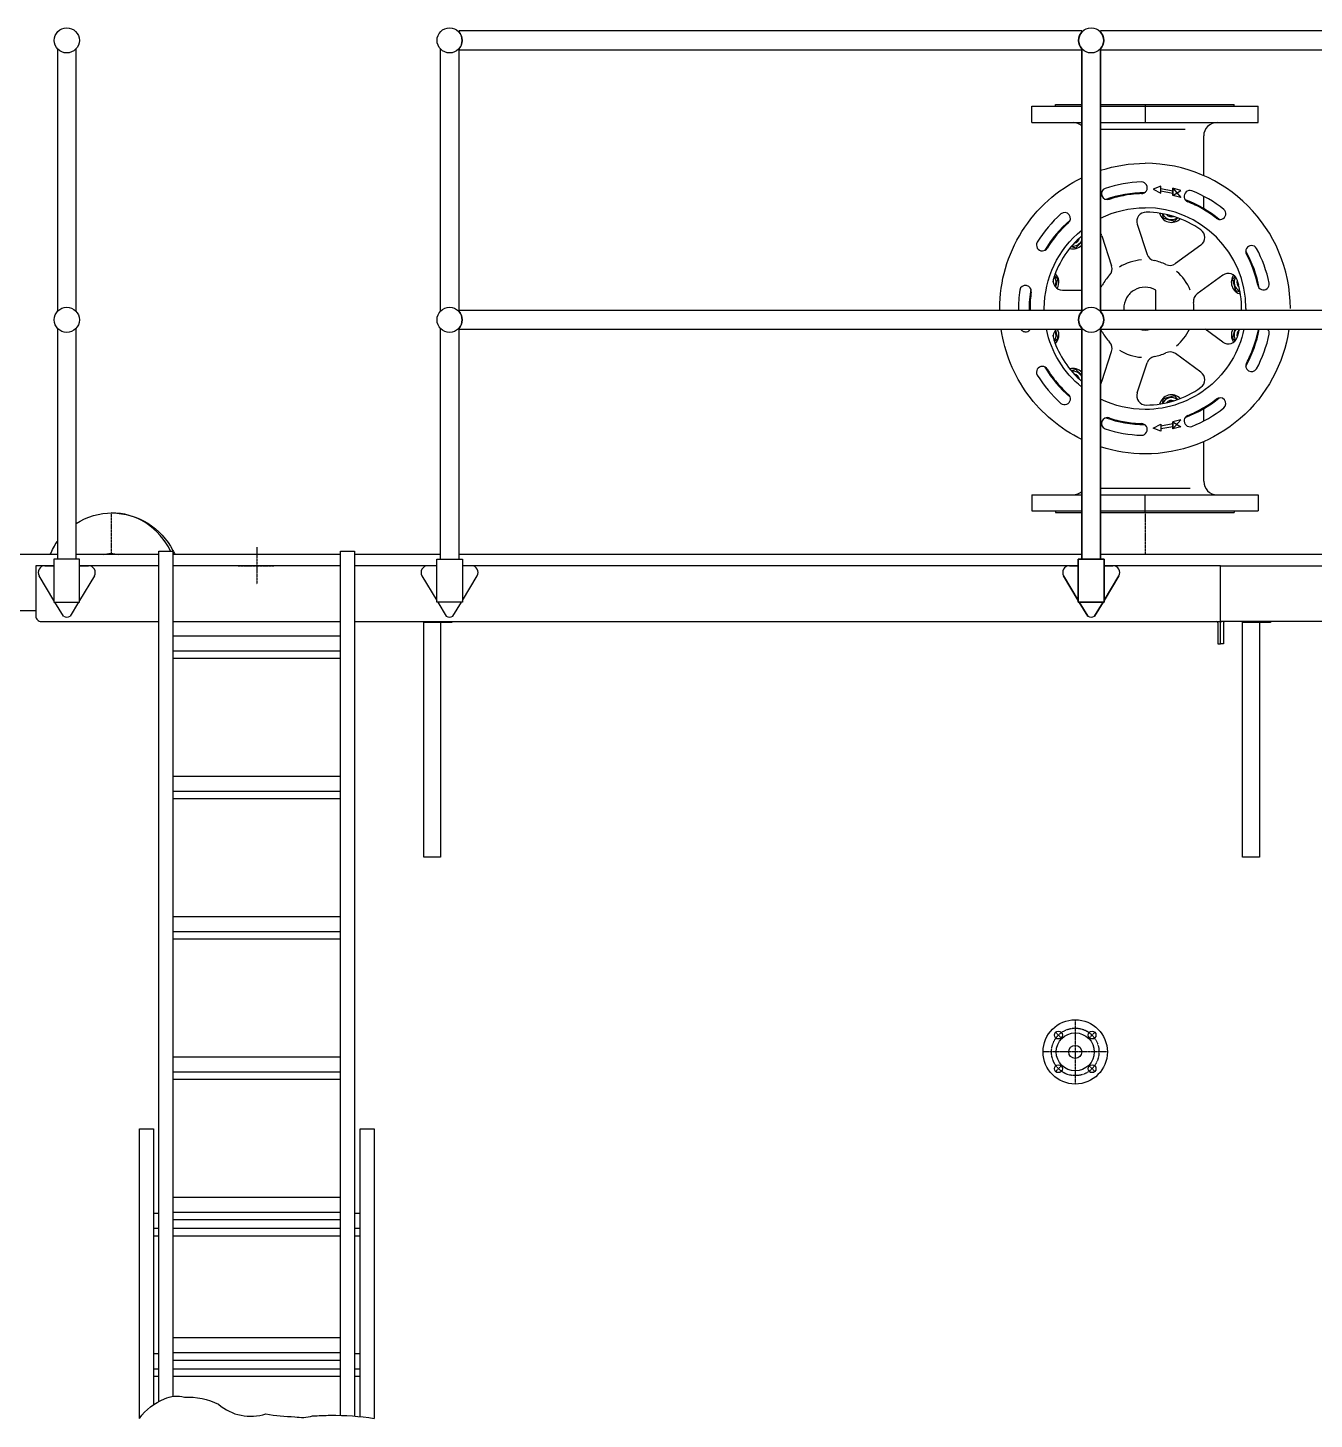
# Model space of a CAD drawing. Extents: x -9090 to 1625, y 0 to 4740.
# Drawn here: x -5449 to -3147, y 2208 to 4697 of the extents above; entities that cross this region are included whole.
import ezdxf

# ---------------------------------------------------------------- set-up
doc = ezdxf.new("R2010")
doc.units = 0
doc.linetypes.add('GESTRICHELT2', pattern=[0.375, 0.25, -0.125])
doc.linetypes.add('MITTE', pattern=[2, 1.25, -0.25, 0.25, -0.25])
for name, color, linetype in [('LOOS_L0', 5, 'CONTINUOUS'), ('LOOS_L1', 7, 'GESTRICHELT2'), ('LOOS_L2', 7, 'MITTE')]:
    doc.layers.add(name, color=color, linetype=linetype)

# ---------------------------------------------------------------- blocks, each defined once
blk = doc.blocks.new('LOOS_KESSEL_574A1')
at = {"layer": 'LOOS_L0'}
for p, q in [((-5396.4, 3755), (-7050, 3755)), ((-5214.5, 3755), (-5362.7, 3755)), ((-4889.5, 3755), (-5189.5, 3755)), ((-4711.4, 3755), (-4864.5, 3755)), ((-3563.4, 3755), (-4677.7, 3755)), ((-2415.4, 3755), (-3529.7, 3755))]:
    blk.add_line(p, q, dxfattribs=at)
for points in [[(-5362.7, 3810.6, -0.143154), (-5298.1, 3829.5)], [(-5193.7, 3761, 0.137812), (-5238, 3811.5, 0.148639), (-5300, 3829.5)], [(-5298.1, 3829.5, -0.135482), (-5234.7, 3810.9, -0.134658), (-5189.5, 3762.4)], [(-5409, 3755, -0.055447), (-5396.4, 3778.3)], [(-5189.5, 3762.4, -0.016146), (-5186, 3755)], [(-5314.5, 3755, -0.136558), (-5286.8, 3755)]]:
    blk.add_lwpolyline(points, format="xyb", dxfattribs=at)
for centre, radius in [((-3575, 2865), 57.5), ((-3605.1, 2895.1), 7), ((-3575, 2865), 34), ((-3544.9, 2895.1), 7), ((-3575, 2865), 11.7), ((-3605.1, 2834.9), 7), ((-3544.9, 2834.9), 7)]:
    blk.add_circle(centre, radius, dxfattribs=at)
at = {"layer": 'LOOS_L1'}
blk.add_line((-6900, 3655), (-5435, 3655), dxfattribs=at)
at = {"layer": 'LOOS_L2'}
for p, q in [((-5300, 3829.5), (-5300, 3755)), ((-3500, 3830), (-3400, 3830)), ((-3450, 3830), (-3450, 3755)), ((-3575, 2922.5), (-3575, 2807.5)), ((-3610, 2900), (-3600.1, 2890.1)), ((-3540, 2900), (-3549.9, 2890.1)), ((-3517.5, 2865), (-3632.5, 2865)), ((-3610, 2830), (-3600.1, 2839.9)), ((-3540, 2830), (-3549.9, 2839.9))]:
    blk.add_line(p, q, dxfattribs=at)
blk.add_circle((-3575, 2865), 42.5, dxfattribs=at)
blk = doc.blocks.new('LOOS_DAMPFVENTIL_120F1')
at = {"layer": 'LOOS_L0'}
for p, q in [((-3652.499975, 4557.033564), (-3563.351509, 4557.033564)), ((-3652.499975, 4528.033564), (-3652.499975, 4557.033564)), ((-3610.33933, 4560.033564), (-3563.351509, 4560.033564)), ((-3610.33933, 4557.033564), (-3610.33933, 4560.033564)), ((-3529.651509, 4560.033564), (-3290.33933, 4560.033564)), ((-3529.651509, 4557.033564), (-3247.499975, 4557.033564)), ((-3449.999975, 4560.033564), (-3449.999975, 4528.033564)), ((-3290.33933, 4557.033564), (-3290.33933, 4560.033564)), ((-3247.499975, 4528.033564), (-3247.499975, 4557.033564)), ((-3652.499975, 4528.033564), (-3563.351509, 4528.033564)), ((-3530.931616, 4516.043818), (-3378.060766, 4516.043818)), ((-3529.651509, 4528.033564), (-3247.499975, 4528.033564)), ((-3345.088598, 4432.927607), (-3345.088598, 4504.053584)), ((-3345.088598, 4374.032588), (-3345.088598, 4395.991572)), ((-3419.707006, 4364.99499), (-3417.462377, 4356.618037)), ((-3397.385961, 4351.238642), (-3391.253637, 4357.370966)), ((-3464.020727, 4345.88122), (-3446.542211, 4292.088252)), ((-3417.462377, 4356.618037), (-3397.385961, 4351.238642)), ((-3573.667455, 4304.004267), (-3563.351509, 4314.320043)), ((-3527.322973, 4325.312861), (-3509.844457, 4271.519892)), ((-3349.991186, 4308.830439), (-3395.749975, 4275.584834)), ((-3582.044409, 4306.248896), (-3573.667455, 4304.004267)), ((-3606.205053, 4247.647334), (-3612.337377, 4253.779658)), ((-3609.967504, 4233.60583), (-3606.205053, 4247.647334)), ((-3310.868139, 4254.982295), (-3356.627172, 4221.736689)), ((-3288.752905, 4252.689814), (-3293.794897, 4247.647334)), ((-3293.794897, 4247.647334), (-3288.415502, 4227.571162)), ((-3597.797094, 4228.313838), (-3563.351509, 4228.313838)), ((-3430.875952, 4191.849875), (-3430.875952, 4228.195185)), ((-3288.415502, 4227.571162), (-3280.038549, 4225.326533)), ((-3310.868139, 4135.084834), (-3342.61471, 4158.149875)), ((-3289.580034, 4158.149875), (-3293.794897, 4142.419795)), ((-3612.337377, 4136.28747), (-3606.205053, 4142.419795)), ((-3606.205053, 4142.419795), (-3609.967504, 4156.461298)), ((-3293.794897, 4142.419795), (-3288.752905, 4137.377802)), ((-3527.322973, 4064.754267), (-3509.844457, 4118.547236)), ((-3349.991186, 4081.236689), (-3395.749975, 4114.482295)), ((-3573.667455, 4086.062861), (-3582.044409, 4083.818232)), ((-3563.351509, 4075.747086), (-3573.667455, 4086.062861)), ((-3464.020727, 4044.186396), (-3446.542211, 4097.978877)), ((-3417.462377, 4033.449091), (-3419.707006, 4025.072138)), ((-3397.385961, 4038.828486), (-3417.462377, 4033.449091)), ((-3391.253637, 4032.696162), (-3397.385961, 4038.828486)), ((-3345.088598, 3994.075556), (-3345.088598, 4016.16833)), ((-3345.088598, 3886.013545), (-3345.088598, 3957.139521)), ((-3652.499975, 3862.034052), (-3563.351509, 3862.034052)), ((-3652.499975, 3862.034052), (-3652.499975, 3833.033564)), ((-3529.651509, 3874.023798), (-3369.068334, 3874.023798)), ((-3529.651509, 3862.034052), (-3247.499975, 3862.034052)), ((-3449.999975, 3830.033564), (-3449.999975, 3861.823603)), ((-3247.499975, 3862.034052), (-3247.499975, 3833.033564)), ((-3652.499975, 3833.033564), (-3563.351509, 3833.033564)), ((-3610.33933, 3833.033564), (-3610.33933, 3830.033564)), ((-3610.33933, 3830.033564), (-3563.351509, 3830.033564)), ((-3529.651509, 3833.033564), (-3247.499975, 3833.033564)), ((-3529.651509, 3830.033564), (-3290.33933, 3830.033564)), ((-3290.33933, 3833.033564), (-3290.33933, 3830.033564))]:
    blk.add_line(p, q, dxfattribs=at)
for points in [[(-3563.351509, 4522.317307, 0.1780944868), (-3578.890844, 4528.033564)], [(-3529.651509, 4442.532318, -0.0779972054), (-3449.999975, 4455.033564)], [(-3709.999975, 4195.033564, -0.1408809588), (-3670.308167, 4333.107098, -0.1408808443), (-3563.351509, 4429.023798)], [(-3529.651509, 4356.9677, -0.114781984), (-3449.999975, 4375.496943)], [(-3630.463354, 4195.033564, -0.2266847083), (-3563.351509, 4335.456001)], [(-3563.351509, 4325.248697, 0.1329736531), (-3613.561987, 4250.278681)], [(-3584.830297, 4302.854365, 0.1333227651), (-3573.302219, 4302.843817, 0.1333207665), (-3563.351509, 4308.664467)], [(-3581.297582, 4307.129267, 0.1632727405), (-3570.619728, 4309.201194, 0.163274645), (-3563.351509, 4317.293306)], [(-3527.322973, 4325.312861, 0.077798099), (-3529.651509, 4329.903174)], [(-3529.651509, 4233.008175, 0.0751657572), (-3526.638159, 4236.966181)], [(-3430.875707, 4228.195185, 0.1316210056), (-3450.013922, 4233.314464, 0.1316202599), (-3469.148441, 4228.181171, 0.1316201799), (-3483.154451, 4214.170033, 0.1316205866), (-3488.280859, 4195.033705)], [(-3277.389399, 4191.849875, 0.0804302695), (-3285.2031, 4246.478388)], [(-3674.262182, 4228.153681, 0.0401893517), (-3676.672261, 4191.849875)], [(-3654.491674, 4230.238154, 0.0464903278), (-3657.475516, 4191.849875)], [(-3709.980482, 4191.849875, -0.0030613258), (-3709.999975, 4195.033564)], [(-3655.919897, 4195.034052, 0.0038664306), (-3655.895281, 4191.849875)], [(-3630.435269, 4191.849875, -0.0044106943), (-3630.463354, 4195.033564)], [(-3488.280859, 4195.033705, 0.0208196145), (-3488.148241, 4191.849875)], [(-3362.69808, 4191.849875, 0.041053556), (-3363.350805, 4206.155634)], [(-3269.536596, 4195.033564, -0.0044106943), (-3269.564681, 4191.849875)], [(-3563.351509, 3961.04333, -0.1227792487), (-3659.932014, 4041.643411, -0.1227793941), (-3707.370512, 4158.149875)], [(-3672.713149, 4158.149875, 0.1481882434), (-3668.057814, 4154.314123, 0.1481981397), (-3662.056371, 4153.707636)], [(-3662.056371, 4153.707636, 0.2000795819), (-3655.399594, 4158.149875)], [(-3563.351509, 4054.611127, -0.173159181), (-3626.653943, 4158.149875)], [(-3608.138665, 4158.149875, 0.1544563502), (-3613.755359, 4149.827496, 0.15445128), (-3613.561987, 4139.788935)], [(-3610.790746, 4132.177607, 0.1613168259), (-3604.528151, 4144.514177, 0.1613140936), (-3606.868497, 4158.149875)], [(-3460.247754, 4158.149875, 0.1363372009), (-3439.752286, 4158.149875)], [(-3192.629438, 4158.149875, -0.1804795212), (-3279.691078, 3998.577769, -0.1804795296), (-3449.999975, 3935.033564)], [(-3273.346006, 4158.149875, -0.1722960736), (-3336.178018, 4054.992167, -0.1722960712), (-3449.999975, 4014.570185)], [(-3393.582983, 4128.333857, 0.1086364143), (-3370.808193, 4158.149875)], [(-3293.131298, 4158.149875, 0.140367177), (-3295.667602, 4146.304311, 0.1403712256), (-3291.548803, 4134.911982)], [(-3287.330111, 4158.149875, 0.1558964003), (-3290.810123, 4148.338368, 0.1558970326), (-3287.955541, 4138.327021)], [(-3285.203588, 4143.587763, 0.0218248061), (-3281.346139, 4158.149875)], [(-3245.822928, 4158.149875, 0.1495631465), (-3248.483618, 4152.67663)], [(-3227.934789, 4149.453974, 0.2301846204), (-3230.595479, 4158.149875)], [(-3613.562231, 4139.788935, 0.1329746191), (-3563.351509, 4064.818554)], [(-3526.638159, 4153.100947, 0.0751586857), (-3529.651509, 4157.05908)], [(-3563.351509, 4081.402661, 0.1333330893), (-3573.302219, 4087.223311, 0.1333370409), (-3584.830297, 4087.212763)], [(-3563.351509, 4072.773822, 0.1632593), (-3570.619728, 4080.865935, 0.1632501961), (-3581.297582, 4082.937861)], [(-3529.651509, 4060.163939, 0.0777974085), (-3527.322973, 4064.754267)], [(-3449.999975, 4014.570185, -0.114781984), (-3529.651509, 4033.099428)], [(-3449.999975, 3935.033564, -0.0779972054), (-3529.651509, 3947.53481)], [(-3578.891088, 3862.034052, 0.1780943542), (-3563.351509, 3867.750193)]]:
    blk.add_lwpolyline(points, format="xyb", dxfattribs=at)
for points in [[(-3422.086157, 4401.795283), (-3422.086157, 4414.180048), (-3435.826635, 4408.912959)], [(-3400.248754, 4401.014033), (-3422.086157, 4405.11706), (-3422.086157, 4409.751338), (-3400.248754, 4405.882197)], [(-3386.262914, 4406.626826), (-3400.248754, 4410.310908), (-3400.248754, 4397.692255)], [(-3386.262914, 4393.776728), (-3400.248754, 4397.692255), (-3400.248754, 4410.310908)], [(-3422.086157, 3988.271845), (-3422.086157, 3975.88708), (-3435.826635, 3981.154658)], [(-3400.248754, 3989.053095), (-3422.086157, 3984.950556), (-3422.086157, 3980.315791), (-3400.248754, 3984.184931)], [(-3386.262914, 3996.2904), (-3400.248754, 3992.374873), (-3400.248754, 3979.75622)], [(-3386.262914, 3983.440302), (-3400.248754, 3979.75622), (-3400.248754, 3992.374873)]]:
    blk.add_lwpolyline(points, close=True, dxfattribs=at)
for centre, radius, start, end in [((-3321.109106, 4504.053584), 23.97998, 89.99999999, 180), ((-3449.999975, 4195.033564), 260, 360, 89.99999999), ((-3517.817602, 4400.433955), 10.400108, 111.0878219, 291.0865669), ((-3449.999975, 4195.033564), 226.694725, 91.59904917, 108.4009574), ((-3456.523168, 4411.24206), 10.400313, 268.9118447, 88.91313835), ((-3449.999975, 4195.033564), 207.500237, 90.2320364, 109.7679081), ((-3449.999975, 4195.033564), 205.919882, 99.99998759, 108.2717753), ((-3449.999975, 4195.033564), 205.919831, 91.72814101, 99.99998759), ((-3369.922582, 4395.972041), 10.399903, 71.08611585, 251.0882602), ((-3449.999975, 4195.033564), 207.500188, 50.23180269, 69.76765629), ((-3449.999975, 4195.033564), 205.920115, 59.9997173, 68.27156462), ((-3449.999975, 4195.033564), 226.694777, 51.598794, 68.40065903), ((-3449.999975, 4195.033564), 226.694656, 131.5990167, 148.4009303), ((-3593.97312, 4356.465693), 10.399916, 308.9120897, 128.9120897), ((-3448.195043, 4351.02331), 16.639787, 89.33671277, 198.0000444), ((-3449.999975, 4195.033564), 180.463379, 360, 89.99999999), ((-3449.999975, 4195.033564), 172.640123, 54.66263661, 89.3367921), ((-3402.7656, 4371.315302), 21.999903, 194.7601327, 315.2405313), ((-3402.7656, 4371.315302), 17.100033, 202.4382005, 307.562607), ((-3402.7656, 4371.315302), 12.000024, 221.3427367, 288.6590646), ((-3402.7656, 4371.315302), 10.150389, 241.6572428, 268.3446488), ((-3449.999975, 4195.033564), 205.919819, 51.72787774, 59.9997173), ((-3316.020971, 4364.851923), 10.40001, 228.910996, 48.91200974), ((-3449.999975, 4195.033564), 207.500201, 130.2319642, 149.7679175), ((-3449.999975, 4195.033564), 205.920063, 131.7280652, 148.2717262), ((-3359.771948, 4322.292841), 16.6403, 305.9993144, 54.66226197), ((-3633.9802, 4308.786982), 10.400118, 151.0866163, 331.0889711), ((-3579.04685, 4324.080439), 11.999906, 281.3403378, 348.6585193), ((-3579.04685, 4324.080439), 10.149721, 301.655355, 328.344645), ((-3259.496313, 4297.488642), 10.399721, 31.08601465, 211.0876239), ((-3430.716772, 4297.230341), 16.63988, 198.0003041, 259.315072), ((-3449.999975, 4195.033564), 207.500027, 10.23179164, 29.76769167), ((-3449.999975, 4195.033564), 205.919954, 11.72798838, 28.27156349), ((-3449.999975, 4195.033564), 226.694652, 11.59879353, 28.40075979), ((-3626.281469, 4242.267939), 22.000004, 329.9500682, 45.24053502), ((-3525.670141, 4266.377802), 16.639918, 316.6854358, 18.00004433), ((-3449.999975, 4195.033564), 87.360051, 94.22575509, 121.7740088), ((-3449.999975, 4195.033564), 87.360215, 64.68518753, 79.31426524), ((-3405.530737, 4289.046748), 16.639955, 244.6846927, 305.9996226), ((-3449.999975, 4195.033564), 87.360128, 22.22565522, 49.77402222), ((-3301.087377, 4241.52038), 16.639988, 17.33672346, 126.0003026), ((-3664.056371, 4226.153681), 10.399931, 348.9124365, 168.9124365), ((-3597.797094, 4244.953486), 16.639842, 161.3372293, 270), ((-3626.281469, 4242.267939), 11.999948, 2.334358399, 8.437389631), ((-3626.281469, 4242.267939), 17.100066, 333.8637062, 37.5631057), ((-3449.999975, 4195.033564), 87.359959, 136.6854565, 151.3144249), ((-3273.718481, 4242.267939), 22.000011, 144.1417576, 255.2404822), ((-3273.718481, 4242.267939), 17.100171, 146.3634754, 247.5622434), ((-3273.718481, 4242.267939), 12.000148, 161.3405625, 228.6581385), ((-3273.718481, 4242.267939), 10.149981, 181.6540134, 208.3440658), ((-3238.209204, 4239.001826), 10.399923, 188.9103935, 8.912842651), ((-3449.999975, 4195.033564), 205.919897, 171.7280721, 179.9998641), ((-3346.846411, 4208.274775), 16.639905, 126.0003026, 187.3148887), ((-3449.999975, 4195.033564), 207.500014, 330.2318568, 349.7677983), ((-3626.281469, 4147.799189), 11.999996, 351.5626104, 357.6656416), ((-3626.281469, 4147.799189), 17.10008, 322.4368943, 26.13629384), ((-3449.999975, 4195.033564), 87.35992, 208.6852942, 223.3145434), ((-3525.670141, 4123.689326), 16.640113, 341.9999557, 43.31398755), ((-3301.087377, 4148.546748), 16.639905, 233.9996974, 342.6632765), ((-3273.718481, 4147.799189), 11.999862, 131.3418615, 198.6594375), ((-3273.718481, 4147.799189), 10.149959, 151.6559342, 178.3432314), ((-3449.999975, 4195.033564), 205.919874, 339.9998655, 348.2715987), ((-3449.999975, 4195.033564), 226.694721, 331.5987971, 348.4007105), ((-3449.999975, 4195.033564), 87.359804, 238.2256865, 265.7740852), ((-3430.716772, 4092.837275), 16.639595, 100.6852397, 162.0012949), ((-3449.999975, 4195.033564), 87.359992, 280.6852627, 295.3143782), ((-3405.530737, 4101.02038), 16.639905, 53.99969734, 115.3153073), ((-3449.999975, 4195.033564), 205.919907, 331.727981, 339.9998655), ((-3633.9802, 4081.280146), 10.399882, 28.91102887, 208.9133837), ((-3449.999975, 4195.033564), 207.499984, 210.231932, 229.7677587), ((-3449.999975, 4195.033564), 205.920043, 211.7280868, 219.9998411), ((-3259.496313, 4092.578974), 10.39993, 148.9146798, 328.9116816), ((-3449.999975, 4195.033564), 226.694739, 211.5989323, 228.4008091), ((-3449.999975, 4195.033564), 205.919872, 219.9998411, 228.271743), ((-3579.04685, 4065.986689), 11.999954, 11.34148074, 78.65851924), ((-3579.04685, 4065.986689), 10.149721, 31.65535495, 58.34347191), ((-3359.771948, 4067.774775), 16.640288, 305.3360799, 53.99901726), ((-3593.97312, 4033.601435), 10.400069, 231.0868637, 51.08686371), ((-3448.195043, 4039.044306), 16.640113, 161.9999556, 270.6624272), ((-3449.999975, 4195.033564), 172.639969, 270.6628028, 305.3369392), ((-3402.7656, 4018.752314), 22.00009, 44.75856578, 165.241097), ((-3402.7656, 4018.752314), 17.100035, 52.43574715, 157.5633117), ((-3449.999975, 4195.033564), 207.499901, 290.2319176, 309.7677139), ((-3449.999975, 4195.033564), 205.919806, 299.9998618, 308.2716873), ((-3316.020971, 4025.215205), 10.39985, 311.0879903, 131.0862223), ((-3402.7656, 4018.752314), 11.999917, 71.34018952, 138.6590137), ((-3402.7656, 4018.752314), 10.149744, 91.65543078, 118.3440657), ((-3449.999975, 4195.033564), 205.919797, 291.7280065, 299.9998618), ((-3449.999975, 4195.033564), 226.694531, 291.5988939, 308.4007625), ((-3517.817602, 3989.633173), 10.400108, 68.9121781, 248.9121781), ((-3449.999975, 4195.033564), 207.500115, 250.2319015, 269.7677608), ((-3449.999975, 4195.033564), 205.919846, 251.7279885, 259.9998786), ((-3449.999975, 4195.033564), 205.919967, 259.9998786, 268.2716553), ((-3456.523168, 3978.825068), 10.39982, 271.0868616, 91.08815533), ((-3369.922582, 3994.095576), 10.399823, 108.9126117, 288.9130122), ((-3449.999975, 4195.033564), 226.69443, 251.5988866, 268.4008275), ((-3321.109106, 3886.013545), 23.979492, 180, 270)]:
    blk.add_arc(centre, radius, start, end, dxfattribs=at)
blk = doc.blocks.new('LOOS_BUEHNE_63531')
at = {"layer": 'LOOS_L0'}
for p, q in [((-5435.001551, 3735.000351), (-5435.00153, 3645.000045)), ((-5418.501496, 3735.000351), (-5435.001551, 3735.000351)), ((-5402.501556, 3735.000351), (-5418.501496, 3735.000351)), ((-5340.501615, 3735.000351), (-5356.501556, 3735.000351)), ((-5214.501467, 3735.000351), (-5340.501615, 3735.000351)), ((-4889.501467, 3735.000351), (-5189.501467, 3735.000351)), ((-4733.50154, 3735.000351), (-4864.501467, 3735.000351)), ((-3585.50154, 3735.000351), (-4655.501478, 3735.000351)), ((-3315.001551, 3735.000351), (-3507.501478, 3735.000351)), ((-3315.001551, 3735.000351), (-2437.50154, 3735.000351)), ((-3315.001551, 3635.000045), (-3315.001551, 3735.000351)), ((-2359.501478, 3735.000351), (-1289.50154, 3735.000351)), ((-1211.501632, 3735.000351), (-1195.001551, 3735.000351)), ((-1195.001551, 3735.000351), (-1195.001572, 3645.000045)), ((-5425.00153, 3635.000045), (-5214.501467, 3635.000045)), ((-5189.501467, 3635.000045), (-4889.501467, 3635.000045)), ((-4864.501467, 3635.000045), (-3315.001551, 3635.000045))]:
    blk.add_line(p, q, dxfattribs=at)
for points in [[(-1205.001572, 3635.000045), (-3315.001551, 3635.000045), (-3315.001551, 3735.000351)], [(-4710.501543, 3633.17613), (-4710.501543, 3213.220821), (-4740.501543, 3213.220821), (-4740.501543, 3633.17613)], [(-3320.001551, 3633.000045), (-3320.001551, 3595.000045), (-3315.001551, 3595.000045), (-3315.001551, 3633.000045)], [(-3310.001551, 3633.000045), (-3310.001551, 3595.000045), (-3315.001551, 3595.000045), (-3315.001551, 3633.000045)], [(-3245.501551, 3633.17613), (-3245.501551, 3213.220821), (-3275.501551, 3213.220821), (-3275.501551, 3633.17613)], [(-1920.001551, 3633.17613), (-1920.001551, 3213.220821), (-1950.001551, 3213.220821), (-1950.001551, 3633.17613)]]:
    blk.add_lwpolyline(points, dxfattribs=at)
for points in [[(-4740.501543, 3635.000045), (-4690.501543, 3635.000045), (-4690.501543, 3633.17613), (-4740.501543, 3633.17613)], [(-3275.501551, 3635.000045), (-3225.501551, 3635.000045), (-3225.501551, 3633.17613), (-3275.501551, 3633.17613)], [(-1950.001551, 3635.000045), (-1900.001551, 3635.000045), (-1900.001551, 3633.17613), (-1950.001551, 3633.17613)]]:
    blk.add_lwpolyline(points, close=True, dxfattribs=at)
for centre, radius, start, end in [((-5425.00153, 3645.000045), 10, 179.9999998, 270.0000003), ((-3322.001551, 3633.000046), 2, 359.9999965, 89.99999885), ((-3322.001551, 3633.000045), 7, 0.000000381, 16.60155016), ((-3308.001551, 3633.000045), 7, 163.3984498, 179.9999996), ((-3308.001551, 3633.000045), 2, 90.00000123, 180.0000028), ((-1205.001572, 3645.000045), 10, 269.9999997, 0.00000016)]:
    blk.add_arc(centre, radius, start, end, dxfattribs=at)
blk = doc.blocks.new('LOOS_LEITERL_79EF1')
at = {"layer": 'LOOS_L0'}
for p, q in [((-5189.501467, 3609.73433), (-4889.501467, 3609.73433)), ((-5189.501467, 3582.821796), (-4889.501467, 3582.821796)), ((-5189.501467, 3569.566023), (-4889.501467, 3569.566023)), ((-5189.501467, 3358.55068), (-4889.501467, 3358.55068)), ((-5189.501467, 3331.638147), (-4889.501467, 3331.638147)), ((-5189.501467, 3318.382373), (-4889.501467, 3318.382373)), ((-5189.501467, 3107.367031), (-4889.501467, 3107.367031)), ((-5189.501467, 3080.454497), (-4889.501467, 3080.454497)), ((-5189.501467, 3067.198724), (-4889.501467, 3067.198724)), ((-5189.501467, 2856.183381), (-4889.501467, 2856.183381)), ((-5189.501467, 2829.270847), (-4889.501467, 2829.270847)), ((-5189.501467, 2816.015074), (-4889.501467, 2816.015074)), ((-5189.501467, 2604.999732), (-4889.501467, 2604.999732)), ((-5224.501468, 2576.27889), (-5214.501467, 2576.27889)), ((-5189.501467, 2578.087198), (-4889.501467, 2578.087198)), ((-5189.501467, 2564.831425), (-4889.501467, 2564.831425)), ((-4864.501467, 2576.27889), (-4854.501468, 2576.27889)), ((-5224.501468, 2549.366356), (-5214.501467, 2549.366356)), ((-5189.501467, 2549.366356), (-4889.501468, 2549.366356)), ((-4864.501467, 2549.366356), (-4854.501468, 2549.366356)), ((-5224.501468, 2536.110583), (-5214.501467, 2536.110583)), ((-5189.501467, 2536.110583), (-4889.501468, 2536.110583)), ((-4864.501467, 2536.110583), (-4854.501468, 2536.110583)), ((-5189.501467, 2353.816082), (-4889.501467, 2353.816082)), ((-5224.501468, 2325.09524), (-5214.501467, 2325.09524)), ((-5189.501467, 2326.903548), (-4889.501467, 2326.903548)), ((-4864.501467, 2325.09524), (-4854.501468, 2325.09524)), ((-5224.501468, 2298.182706), (-5214.501467, 2298.182706)), ((-5189.501467, 2313.647775), (-4889.501467, 2313.647775)), ((-5189.501467, 2298.182706), (-4889.501468, 2298.182706)), ((-4864.501467, 2298.182706), (-4854.501468, 2298.182706)), ((-5224.501468, 2284.926933), (-5214.501467, 2284.926933)), ((-5189.501467, 2284.926933), (-4889.501468, 2284.926933)), ((-4864.501467, 2284.926933), (-4854.501468, 2284.926933))]:
    blk.add_line(p, q, dxfattribs=at)
for points in [[(-5214.501467, 2239.678567), (-5214.501467, 3761.000378), (-5189.501467, 3761.000378), (-5189.501467, 2247.560638)], [(-4889.501467, 2214.541154), (-4889.501467, 3761.000378), (-4864.501467, 3761.000378), (-4864.501467, 2213.196366)], [(-5249.501467, 2209.214264), (-5249.501467, 2727.544939), (-5224.501467, 2727.544939), (-5224.501467, 2233.585266)], [(-4854.501467, 2212.310093), (-4854.501467, 2727.544939), (-4829.501467, 2727.544939), (-4829.501467, 2209.214264)]]:
    blk.add_lwpolyline(points, dxfattribs=at)
for points in [[(-5249.501467, 2209.214264, -0.1392895848), (-5204.850058, 2244.21549)], [(-5204.850058, 2244.21549, -0.1806639154), (-5168.950057, 2247.079972, -0.1363616636), (-5107.832462, 2234.391517)], [(-5107.832462, 2234.391517, 0.2606652504), (-5023.095614, 2217.197219)], [(-5023.095614, 2217.197219, 0.0412903941), (-4971.517411, 2212.285233)], [(-4971.517411, 2212.285233, 0.1203531403), (-4939.587154, 2213.51362)], [(-4939.587154, 2213.51362, -0.0157889062), (-4907.656897, 2214.742007)], [(-4907.656897, 2214.742007, -0.0387627868), (-4829.501467, 2209.214264)]]:
    blk.add_lwpolyline(points, format="xyb", dxfattribs=at)
at = {"layer": 'LOOS_L2'}
for p, q in [((-5039.501467, 3768.15746), (-5039.501467, 3701.843297)), ((-5072.834362, 3735.000378), (-5008.975411, 3735.000378))]:
    blk.add_line(p, q, dxfattribs=at)
blk = doc.blocks.new('LOOS_GELL_307D1')
at = {"layer": 'LOOS_L0'}
for p, q in [((-5396.351556, 4660.0892), (-5396.351556, 4189.910501)), ((-5362.651556, 4189.910501), (-5362.651556, 4660.0892)), ((-5396.351556, 4160.0892), (-5396.351556, 3747.000335)), ((-5362.651556, 3747.000335), (-5362.651556, 4160.0892)), ((-5418.501556, 3735.000335), (-5402.501556, 3735.000335)), ((-5356.501556, 3735.000335), (-5340.501556, 3735.000335)), ((-5402.501556, 3672.969491), (-5428.89386, 3717.000335)), ((-5330.109251, 3717.000335), (-5356.501556, 3672.969491)), ((-5385.501556, 3644.60803), (-5400.721828, 3670.000335)), ((-5358.281283, 3670.000335), (-5373.501556, 3644.60803))]:
    blk.add_line(p, q, dxfattribs=at)
blk.add_lwpolyline([(-5402.501556, 3670.000335), (-5356.501556, 3670.000335), (-5356.501556, 3747.000335), (-5402.501556, 3747.000335)], close=True, dxfattribs=at)
for centre in [(-5379.501556, 4674.99985), (-5379.501556, 4174.99985)]:
    blk.add_circle(centre, 22.5, dxfattribs=at)
for centre, start, end in [((-5418.501556, 3723.000335), 89.99999999, 210.0000001), ((-5340.501556, 3723.000335), 329.9999999, 89.99999999), ((-5379.501556, 3655.000335), 240, 300)]:
    blk.add_arc(centre, 12, start, end, dxfattribs=at)
blk = doc.blocks.new('LOOS_GELIIL_03711')
at = {"layer": 'LOOS_L0'}
for p, q in [((-3563.351509, 4660.089224), (-3563.351509, 4189.910525)), ((-3529.651509, 4189.910525), (-3529.651509, 4660.089224)), ((-2415.351509, 4189.910525), (-2415.351509, 4660.089224)), ((-2381.651509, 4660.089224), (-2381.651509, 4189.910525)), ((-3563.351509, 4160.089224), (-3563.351509, 3747.000359)), ((-3529.651509, 3747.000359), (-3529.651509, 4160.089224)), ((-2415.351509, 3747.000359), (-2415.351509, 4160.089224)), ((-2381.651509, 4160.089224), (-2381.651509, 3747.000359)), ((-3569.501509, 3735.000359), (-3585.501509, 3735.000359)), ((-3507.501509, 3735.000359), (-3523.501509, 3735.000359)), ((-2437.501509, 3735.000359), (-2421.501509, 3735.000359)), ((-2375.501509, 3735.000359), (-2359.501509, 3735.000359)), ((-3595.893814, 3717.000359), (-3569.501509, 3672.969516)), ((-3523.501509, 3672.969516), (-3497.109204, 3717.000359)), ((-2421.501509, 3672.969516), (-2447.893814, 3717.000359)), ((-2349.109204, 3717.000359), (-2375.501509, 3672.969516)), ((-3567.721782, 3670.000359), (-3552.501509, 3644.608054)), ((-3540.501509, 3644.608054), (-3525.281236, 3670.000359)), ((-2404.501509, 3644.608054), (-2419.721782, 3670.000359)), ((-2377.281236, 3670.000359), (-2392.501509, 3644.608054))]:
    blk.add_line(p, q, dxfattribs=at)
for points in [[(-2415.351509, 4689.910525), (-2415.351509, 4691.849875), (-3529.651509, 4691.849875), (-3529.651509, 4689.910525)], [(-3529.651509, 4660.089224), (-3529.651509, 4658.149875), (-2415.351509, 4658.149875), (-2415.351509, 4660.089224)], [(-2415.351509, 4189.910525), (-2415.351509, 4191.849875), (-3529.651509, 4191.849875), (-3529.651509, 4189.910525)], [(-3529.651509, 4160.089224), (-3529.651509, 4158.149875), (-2415.351509, 4158.149875), (-2415.351509, 4160.089224)]]:
    blk.add_lwpolyline(points, dxfattribs=at)
for points in [[(-3523.501509, 3670.000359), (-3569.501509, 3670.000359), (-3569.501509, 3747.000359), (-3523.501509, 3747.000359)], [(-2421.501509, 3670.000359), (-2375.501509, 3670.000359), (-2375.501509, 3747.000359), (-2421.501509, 3747.000359)]]:
    blk.add_lwpolyline(points, close=True, dxfattribs=at)
for centre in [(-3546.501509, 4674.999875), (-2398.501509, 4674.999875), (-3546.501509, 4174.999875), (-2398.501509, 4174.999875)]:
    blk.add_circle(centre, 22.5, dxfattribs=at)
for centre, radius, start, end in [((-3546.501509, 4674.999875), 22.5, 318.4942215, 41.50577852), ((-2398.501509, 4674.999875), 22.5, 138.4942215, 221.5057785), ((-3546.501509, 4174.999875), 22.5, 318.4942215, 41.50577852), ((-2398.501509, 4174.999875), 22.5, 138.4942215, 221.5057785), ((-3585.501509, 3723.000359), 12, 89.99999999, 210.0000001), ((-3507.501509, 3723.000359), 12, 329.9999999, 89.99999999), ((-2437.501509, 3723.000359), 12, 89.99999999, 210.0000001), ((-2359.501509, 3723.000359), 12, 329.9999999, 89.99999999), ((-3546.501509, 3655.000359), 12, 240, 300), ((-2398.501509, 3655.000359), 12, 240, 300)]:
    blk.add_arc(centre, radius, start, end, dxfattribs=at)
blk = doc.blocks.new('LOOS_GELIL_38691')
at = {"layer": 'LOOS_L0'}
for p, q in [((-4711.351509, 4660.089224), (-4711.351509, 4189.910525)), ((-4677.651509, 4189.910525), (-4677.651509, 4660.089224)), ((-3563.351509, 4189.910525), (-3563.351509, 4660.089224)), ((-3529.651509, 4660.089224), (-3529.651509, 4189.910525)), ((-4711.351509, 4160.089224), (-4711.351509, 3747.000359)), ((-4677.651509, 3747.000359), (-4677.651509, 4160.089224)), ((-3563.351509, 3747.000359), (-3563.351509, 4160.089224)), ((-3529.651509, 4160.089224), (-3529.651509, 3747.000359)), ((-4717.501509, 3735.000359), (-4733.501509, 3735.000359)), ((-4655.501509, 3735.000359), (-4671.501509, 3735.000359)), ((-3585.501509, 3735.000359), (-3569.501509, 3735.000359)), ((-3523.501509, 3735.000359), (-3507.501509, 3735.000359)), ((-4743.893814, 3717.000359), (-4717.501509, 3672.969516)), ((-4671.501509, 3672.969516), (-4645.109204, 3717.000359)), ((-3569.501509, 3672.969516), (-3595.893814, 3717.000359)), ((-3497.109204, 3717.000359), (-3523.501509, 3672.969516)), ((-4715.721782, 3670.000359), (-4700.501509, 3644.608054)), ((-4688.501509, 3644.608054), (-4673.281236, 3670.000359)), ((-3552.501509, 3644.608054), (-3567.721782, 3670.000359)), ((-3525.281236, 3670.000359), (-3540.501509, 3644.608054))]:
    blk.add_line(p, q, dxfattribs=at)
for points in [[(-3563.351509, 4689.910525), (-3563.351509, 4691.849875), (-4677.651509, 4691.849875), (-4677.651509, 4689.910525)], [(-4677.651509, 4660.089224), (-4677.651509, 4658.149875), (-3563.351509, 4658.149875), (-3563.351509, 4660.089224)], [(-3563.351509, 4189.910525), (-3563.351509, 4191.849875), (-4677.651509, 4191.849875), (-4677.651509, 4189.910525)], [(-4677.651509, 4160.089224), (-4677.651509, 4158.149875), (-3563.351509, 4158.149875), (-3563.351509, 4160.089224)]]:
    blk.add_lwpolyline(points, dxfattribs=at)
for points in [[(-4671.501509, 3670.000359), (-4717.501509, 3670.000359), (-4717.501509, 3747.000359), (-4671.501509, 3747.000359)], [(-3569.501509, 3670.000359), (-3523.501509, 3670.000359), (-3523.501509, 3747.000359), (-3569.501509, 3747.000359)]]:
    blk.add_lwpolyline(points, close=True, dxfattribs=at)
for centre in [(-4694.501509, 4674.999875), (-3546.501509, 4674.999875), (-4694.501509, 4174.999875), (-3546.501509, 4174.999875)]:
    blk.add_circle(centre, 22.5, dxfattribs=at)
for centre, radius, start, end in [((-4694.501509, 4674.999875), 22.5, 318.4942215, 41.50577852), ((-3546.501509, 4674.999875), 22.5, 138.4942215, 221.5057785), ((-4694.501509, 4174.999875), 22.5, 318.4942215, 41.50577852), ((-3546.501509, 4174.999875), 22.5, 138.4942215, 221.5057785), ((-4733.501509, 3723.000359), 12, 89.99999999, 210.0000001), ((-4655.501509, 3723.000359), 12, 329.9999999, 89.99999999), ((-3585.501509, 3723.000359), 12, 89.99999999, 210.0000001), ((-3507.501509, 3723.000359), 12, 329.9999999, 89.99999999), ((-4694.501509, 3655.000359), 12, 240, 300), ((-3546.501509, 3655.000359), 12, 240, 300)]:
    blk.add_arc(centre, radius, start, end, dxfattribs=at)

msp = doc.modelspace()

# ---------------------------------------------------------------- block references
for name in ['LOOS_GELL_307D1', 'LOOS_GELIL_38691', 'LOOS_GELIIL_03711', 'LOOS_DAMPFVENTIL_120F1', 'LOOS_KESSEL_574A1', 'LOOS_LEITERL_79EF1', 'LOOS_BUEHNE_63531']:
    msp.add_blockref(name, (0, 0))

doc.saveas('drawing.dxf')
